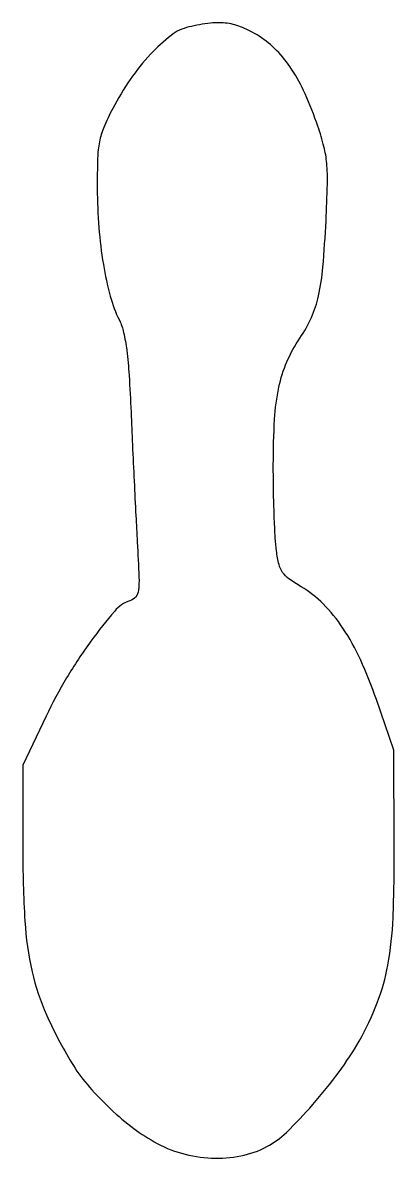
# Model space of a CAD drawing. Extents: x 1 to 75, y 0 to 229.
import ezdxf

# ---------------------------------------------------------------- set-up
doc = ezdxf.new("R2010")
doc.units = 0

msp = doc.modelspace()

# ---------------------------------------------------------------- linework, layer by layer
msp.add_lwpolyline([(34, 227.979948, 0.108516), (30.449715, 226.286562, 0.039734), (26.321644, 222.512201, 0.036211), (22.22159, 217.424485, 0.031583), (18.688455, 211.567267, 0.019177), (16.884576, 207.748306, 0.052945), (16.014667, 204.907395, 0.040933), (15.64675, 201.561798, 0.008009), (15.575877, 195.5, 0.018363), (15.90026, 187.602049, 0.022143), (16.804255, 180.232027, 0.024363), (18.199044, 173.846212, 0.048291), (20.024646, 169, -0.060123), (20.882169, 166.549922, -0.022574), (21.50368, 162.960089, -0.015782), (21.984391, 157.90072, -0.005317), (22.373537, 150.5, 0.000863), (22.659776, 143.942746, 0.000623), (23.000633, 136.632923, 0.000629), (23.341982, 129.686542, 0.001369), (23.625251, 124.35676, -0.003219), (23.973367, 117.315538, -0.041484), (23.868257, 114.686416, -0.136083), (23.313223, 113.349027, -0.151028), (22.167509, 112.553165, 0.139727), (19.083756, 110.510729, 0.019748), (14.314725, 104.474544, 0.022477), (9.410195, 97.057117, 0.023485), (5.26822, 89.334764), (0.573749, 79.5), (0.585858, 63, 0.014169), (1.018675, 48.11583, 0.041442), (2.452858, 37.956719, 0.05029), (5.353588, 29.307253, 0.029905), (10.41362, 19.678899, 0.039179), (13.523529, 15.340888, 0.026565), (17.684978, 10.904331, 0.026342), (22.353122, 6.878964, 0.03533), (27, 3.779102, 0.059943), (32.563063, 1.440723, 0.058616), (38.564633, 0.46557, 0.060363), (44.458457, 0.917936, 0.072036), (49.705516, 2.779947, 0.072384), (53.643994, 5.647598, 0.019529), (58.967898, 11.272845, 0.020341), (64.233978, 17.809589, 0.02961), (68.278635, 24.006352, 0.037788), (71.928189, 31.687977, 0.047155), (74.062507, 39.288812, 0.034965), (75.107443, 48.783871, 0.011163), (75.354585, 63), (75.258208, 82.5), (71.742939, 92.710948, 0.024021), (68.538037, 100.744586, 0.040237), (65.003027, 107.093341, 0.047966), (61.057473, 111.929363, 0.065219), (56.614458, 115.380055, -0.022709), (54.159265, 116.972882, -0.08688), (52.886248, 118.268607, -0.090839), (52.158524, 119.88924, -0.02617), (51.641513, 122.598793, -0.020357), (51.393484, 125.187827, -0.004585), (51.191624, 129.608603, -0.004746), (51.053791, 134.718428, -0.004584), (51.010824, 139.889571, -0.013889), (51.27369, 149.066933, -0.037712), (52.128224, 155.512932, -0.050023), (53.749065, 160.622972, -0.047315), (56.375751, 165.412047, 0.044618), (58.675945, 169.552826, 0.049882), (60.103367, 173.886365, 0.033448), (60.988019, 179.675262, 0.008886), (61.613736, 189, 0.005695), (61.893087, 196.378741, 0.028093), (61.769457, 200.537246, 0.040576), (61.199706, 203.917128, 0.021351), (59.977745, 208, 0.021092), (57.399194, 214.537724, 0.040233), (54.701392, 219.496257, 0.049019), (51.679752, 223.258444, 0.057813), (48.132453, 226.130955, 0.04084), (44.792873, 227.884629, 0.068057), (41.733166, 228.718265, 0.061791), (38.358646, 228.740769, 0.028035)], format="xyb", close=True)

doc.saveas('drawing.dxf')
